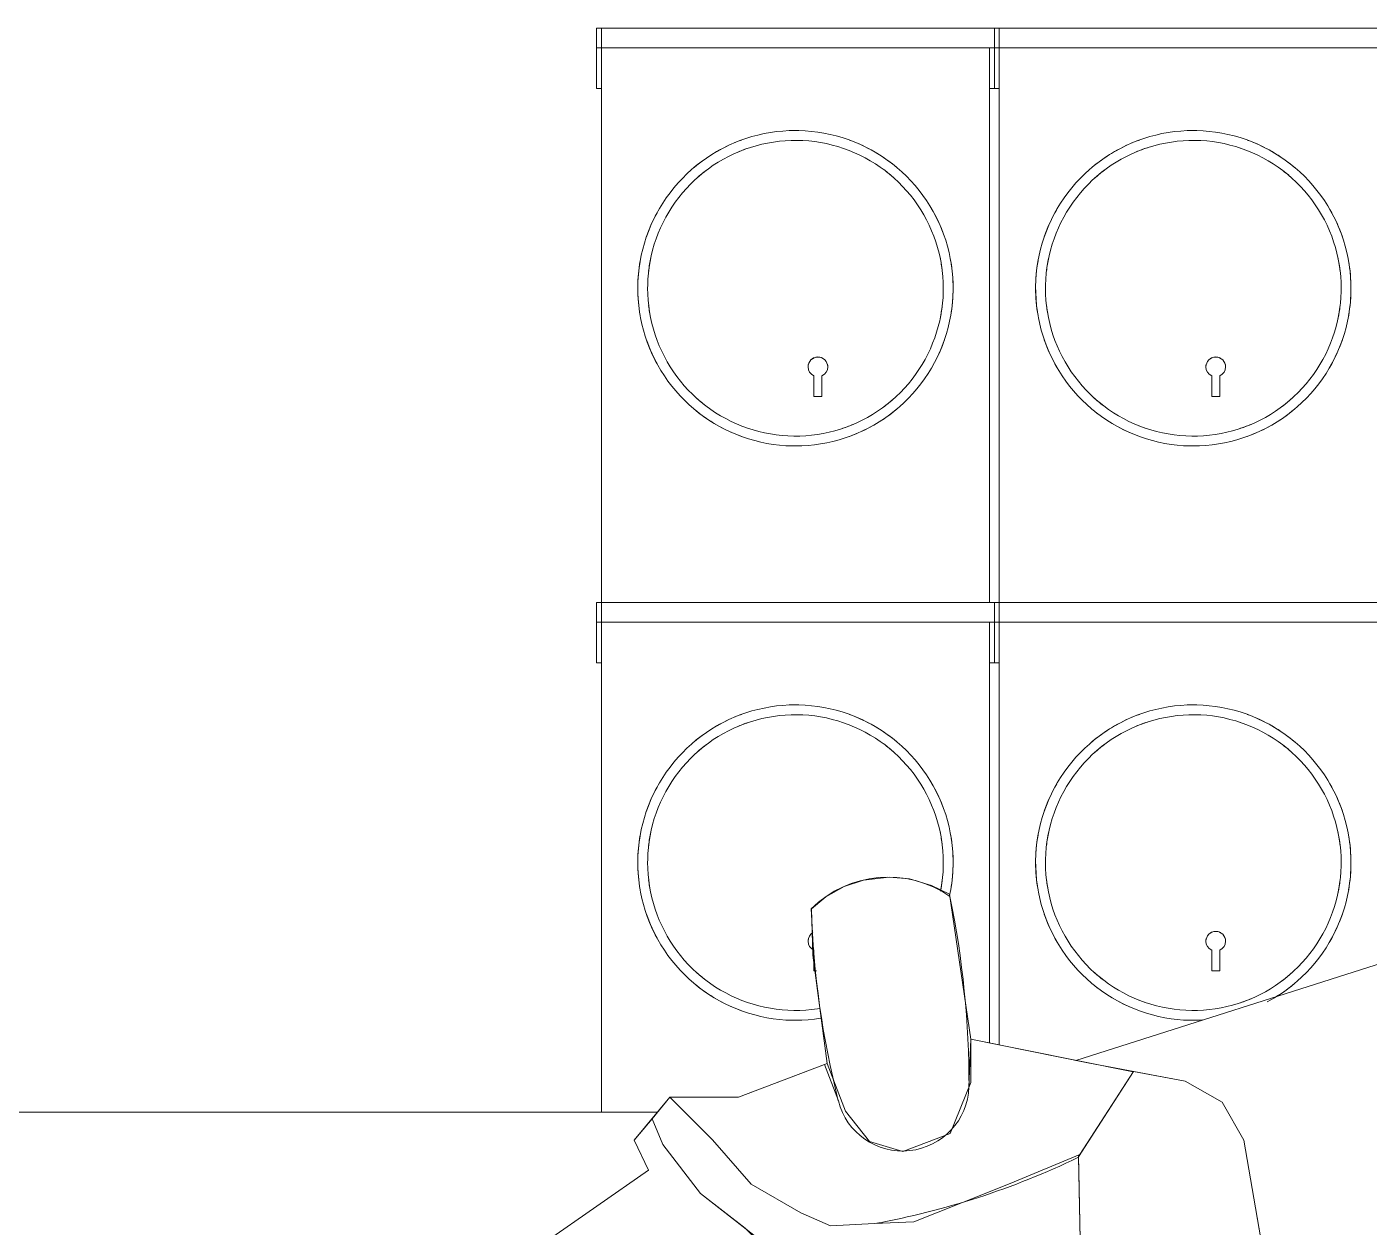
# Model space of a CAD drawing. Header units: metres. Extents: x -144 to 1000, y -717 to 29.
# Drawn here: x 34.661 to 35.525, y -658.255 to -657.482 of the extents above; entities that cross this region are included whole.
import ezdxf

# ---------------------------------------------------------------- set-up
doc = ezdxf.new("R2010")
doc.units = ezdxf.units.M
doc.layers.get('0').update_dxf_attribs({"color": 1})
for name, color, linetype, lineweight in [('A-DETL-GENF', 1, 'Continuous', 9), ('A-WALL', 4, 'Continuous', 9), ('E-ELEC-FIXT', 7, 'Continuous', 9), ('G-IMPT', 1, 'Continuous', 9)]:
    doc.layers.add(name, color=color, linetype=linetype, lineweight=lineweight)

# ---------------------------------------------------------------- blocks, each defined once
blk = doc.blocks.new('ESCALA HUMANA - A_dwg-1534791-DERECHA')
at = {"layer": 'G-IMPT'}
blk.add_line((0.7164, 1.0958), (0.70936, 1.47327), dxfattribs=at)
at = {"layer": 'G-IMPT', "flags": 128}
for points in [[(0.36571, 1.4172), (0.43229, 1.46353), (0.42312, 1.4829), (0.43459, 1.49671), (0.44607, 1.51052), (0.49035, 1.51052), (0.54753, 1.53233), (0.5383, 1.60196), (0.53724, 1.63191), (0.54661, 1.63959), (0.55845, 1.64619), (0.57083, 1.65034), (0.58748, 1.65229), (0.60049, 1.65111), (0.61456, 1.64701), (0.62636, 1.64137), (0.63994, 1.54797), (0.71545, 1.5327), (0.7449, 1.52718), (0.7782, 1.52093), (0.80192, 1.50724), (0.81602, 1.48281), (0.83106, 1.39443)], [(0.36571, 1.4172), (0.43229, 1.46353), (0.42312, 1.4829), (0.44607, 1.51052), (0.49035, 1.51052), (0.54753, 1.53233), (0.5383, 1.60196), (0.53724, 1.63191), (0.54661, 1.63959), (0.55845, 1.64619), (0.57083, 1.65034), (0.58748, 1.65229), (0.60049, 1.65111), (0.61456, 1.64701), (0.62636, 1.64137), (0.63994, 1.54797), (0.71545, 1.5327), (0.7782, 1.52093), (0.80192, 1.50724), (0.81602, 1.48281), (0.83106, 1.39443)], [(0.54753, 1.53233), (0.55925, 1.50163), (0.57472, 1.48207), (0.59613, 1.47565), (0.6267, 1.48719), (0.63991, 1.52003), (0.63991, 1.54797)], [(0.44607, 1.51052), (0.47345, 1.48313), (0.4984, 1.4546), (0.53039, 1.43612), (0.54958, 1.42758), (0.57788, 1.42911), (0.60322, 1.43018), (0.6347, 1.44277), (0.66538, 1.45503), (0.71034, 1.47368), (0.7449, 1.52718)], [(0.53984, 1.05563), (0.51686, 1.38854), (0.50881, 1.41189), (0.49461, 1.42609), (0.46581, 1.44844), (0.44161, 1.48005), (0.43459, 1.49671)]]:
    blk.add_lwpolyline(points, dxfattribs=at)
blk = doc.blocks.new('WEWE')
at = {"layer": 'A-DETL-GENF'}
for p, q in [((35.26874, -658.13398), (35.26763, -658.16486)), ((35.37346, -658.15516), (35.26874, -658.13398)), ((35.17449, -658.15034), (35.11916, -658.17144)), ((35.18345, -658.17383), (35.17449, -658.15034)), ((35.37371, -658.15478), (35.33819, -658.20976)), ((35.407, -658.16103), (35.37371, -658.15478)), ((35.43072, -658.17472), (35.407, -658.16103)), ((35.07488, -658.17144), (35.0634, -658.18525)), ((35.11916, -658.17144), (35.07488, -658.17144)), ((35.07488, -658.17144), (35.10226, -658.19882)), ((35.44483, -658.19915), (35.43072, -658.17472)), ((35.0634, -658.18525), (35.05193, -658.19906)), ((35.0634, -658.18525), (35.07042, -658.20191)), ((35.05193, -658.19906), (35.0611, -658.21843)), ((35.10226, -658.19882), (35.1272, -658.22736)), ((35.45987, -658.28753), (35.44483, -658.19915)), ((35.07042, -658.20191), (35.09462, -658.23352)), ((35.33819, -658.20976), (35.34289, -658.4621)), ((35.0611, -658.21843), (34.99451, -658.26476)), ((35.09462, -658.23352), (35.1291, -658.26028)), ((35.1272, -658.22736), (35.1592, -658.24583)), ((35.1592, -658.24583), (35.17839, -658.25438)), ((35.17839, -658.25438), (35.20669, -658.25285))]:
    blk.add_line(p, q, dxfattribs=at)
for centre, radius, start, end in [((35.21545, -658.09973), 0.07007, 55.24748, 134.83775), ((34.66121, -658.16343), 0.60643, 359.88748, 11.53497), ((35.74241, -658.03216), 0.57664, 181.7777, 194.2223), ((35.2249, -658.16332), 0.04276, 194.2223, 357.93724), ((35.11545, -657.74833), 0.5127, 280.2499, 295.70776)]:
    blk.add_arc(centre, radius, start, end, dxfattribs=at)
at = {"layer": 'A-WALL', "color": 251, "true_color": 0x666666}
for p, q in [((37.4304, -657.48196), (35.33657, -658.1477)), ((35.06681, -658.18115), (34.21289, -658.18115))]:
    blk.add_line(p, q, dxfattribs=at)
at = {"layer": 'E-ELEC-FIXT', "color": 251, "true_color": 0x666666}
for p, q in [((35.02765, -657.49546), (35.02765, -657.48276)), ((35.02765, -657.48276), (35.03082, -657.48276)), ((35.03082, -657.49546), (35.03082, -657.48276)), ((35.284, -657.48276), (35.03082, -657.48276)), ((35.284, -657.48276), (35.28717, -657.48276)), ((35.284, -657.49546), (35.284, -657.48276)), ((35.28717, -657.49546), (35.28717, -657.48276)), ((35.54035, -657.48276), (35.28717, -657.48276)), ((35.02765, -657.52161), (35.02765, -657.49546)), ((35.03082, -657.49546), (35.02765, -657.49546)), ((35.03082, -657.49546), (35.03082, -657.52161)), ((35.03082, -657.49546), (35.284, -657.49546)), ((35.28082, -657.52161), (35.28082, -657.49546)), ((35.28717, -657.49546), (35.284, -657.49546)), ((35.284, -657.49546), (35.284, -657.52161)), ((35.28717, -657.49546), (35.28717, -657.52161)), ((35.28717, -657.49546), (35.54035, -657.49546)), ((35.03082, -657.52161), (35.02765, -657.52161)), ((35.03082, -657.52161), (35.03082, -657.85272)), ((35.284, -657.52161), (35.28082, -657.52161)), ((35.28082, -657.85272), (35.28082, -657.52161)), ((35.28717, -657.52161), (35.284, -657.52161)), ((35.28717, -657.52161), (35.28717, -657.85272)), ((35.16766, -657.70676), (35.16766, -657.71794)), ((35.17289, -657.71794), (35.17289, -657.70676)), ((35.42401, -657.70676), (35.42401, -657.71794)), ((35.42924, -657.71794), (35.42924, -657.70676)), ((35.16766, -657.72002), (35.16766, -657.71794)), ((35.16766, -657.71794), (35.16766, -657.72002)), ((35.16766, -657.72002), (35.17289, -657.72002)), ((35.17289, -657.72002), (35.16766, -657.72002)), ((35.17289, -657.71794), (35.17289, -657.72002)), ((35.17289, -657.72002), (35.17289, -657.71794)), ((35.42401, -657.72002), (35.42401, -657.71794)), ((35.42401, -657.71794), (35.42401, -657.72002)), ((35.42401, -657.72002), (35.42924, -657.72002)), ((35.42924, -657.72002), (35.42401, -657.72002)), ((35.42924, -657.71794), (35.42924, -657.72002)), ((35.42924, -657.72002), (35.42924, -657.71794)), ((35.02765, -657.86542), (35.02765, -657.85272)), ((35.02765, -657.85272), (35.03082, -657.85272)), ((35.03082, -657.86542), (35.03082, -657.85272)), ((35.284, -657.85272), (35.03082, -657.85272)), ((35.284, -657.85272), (35.28717, -657.85272)), ((35.284, -657.86542), (35.284, -657.85272)), ((35.28717, -657.86542), (35.28717, -657.85272)), ((35.54035, -657.85272), (35.28717, -657.85272)), ((35.02765, -657.89157), (35.02765, -657.86542)), ((35.03082, -657.86542), (35.02765, -657.86542)), ((35.03082, -657.86542), (35.03082, -657.89157)), ((35.03082, -657.86542), (35.284, -657.86542)), ((35.28082, -657.89157), (35.28082, -657.86542)), ((35.28717, -657.86542), (35.284, -657.86542)), ((35.284, -657.86542), (35.284, -657.89157)), ((35.28717, -657.86542), (35.28717, -657.89157)), ((35.28717, -657.86542), (35.54035, -657.86542)), ((35.03082, -657.89157), (35.02765, -657.89157)), ((35.03082, -657.89157), (35.03082, -658.18115)), ((35.284, -657.89157), (35.28082, -657.89157)), ((35.28082, -658.13643), (35.28082, -657.89157)), ((35.28717, -657.89157), (35.284, -657.89157)), ((35.28717, -657.89157), (35.28717, -658.13771)), ((35.16766, -658.07672), (35.16766, -658.0879)), ((35.42401, -658.07672), (35.42401, -658.0879)), ((35.42924, -658.0879), (35.42924, -658.07672)), ((35.16766, -658.08998), (35.16766, -658.0879)), ((35.16766, -658.0879), (35.16766, -658.08998)), ((35.42401, -658.08998), (35.42401, -658.0879)), ((35.42401, -658.0879), (35.42401, -658.08998)), ((35.42924, -658.0879), (35.42924, -658.08998)), ((35.42924, -658.08998), (35.42924, -658.0879)), ((35.16766, -658.08998), (35.16947, -658.08998)), ((35.16947, -658.08998), (35.16766, -658.08998)), ((35.42401, -658.08998), (35.42924, -658.08998)), ((35.42924, -658.08998), (35.42401, -658.08998))]:
    blk.add_line(p, q, dxfattribs=at)
at = {"layer": 'E-ELEC-FIXT', "color": 251, "true_color": 0x666666, "flags": 128}
for points in [[(35.15582, -657.54874), (35.15176, -657.54882), (35.1477, -657.54906), (35.14366, -657.54947), (35.13964, -657.55004), (35.13564, -657.55076), (35.13167, -657.55165), (35.12775, -657.55269), (35.12386, -657.5539), (35.12003, -657.55525), (35.11626, -657.55676), (35.11255, -657.55841), (35.10891, -657.56022), (35.10534, -657.56217), (35.10186, -657.56426), (35.09846, -657.56648), (35.09515, -657.56884), (35.09194, -657.57134), (35.08883, -657.57395), (35.08583, -657.57669), (35.08294, -657.57955), (35.08017, -657.58252), (35.07752, -657.5856), (35.07499, -657.58879), (35.07259, -657.59207), (35.07033, -657.59544), (35.0682, -657.59891), (35.06622, -657.60245), (35.06437, -657.60607), (35.06268, -657.60976), (35.06113, -657.61352), (35.05973, -657.61734), (35.05849, -657.62121), (35.0574, -657.62512), (35.05647, -657.62908), (35.0557, -657.63307), (35.05509, -657.63709), (35.05464, -657.64113), (35.05436, -657.64518), (35.05423, -657.64924), (35.05427, -657.6533), (35.05447, -657.65736), (35.05483, -657.66141), (35.05535, -657.66544), (35.05604, -657.66945), (35.05688, -657.67342), (35.05788, -657.67736), (35.05904, -657.68125), (35.06036, -657.6851), (35.06182, -657.68889), (35.06344, -657.69262), (35.0652, -657.69628), (35.06711, -657.69987), (35.06917, -657.70337), (35.07136, -657.7068), (35.07368, -657.71013), (35.07614, -657.71337), (35.07872, -657.7165), (35.08143, -657.71953), (35.08426, -657.72245), (35.0872, -657.72526), (35.09025, -657.72794), (35.0934, -657.7305), (35.09666, -657.73293), (35.10001, -657.73523), (35.10345, -657.7374), (35.10697, -657.73942), (35.11057, -657.7413), (35.11425, -657.74304), (35.11799, -657.74463), (35.12179, -657.74607), (35.12564, -657.74735), (35.12955, -657.74848), (35.13349, -657.74945), (35.13748, -657.75027), (35.14149, -657.75092), (35.14552, -657.75141), (35.14957, -657.75175), (35.15363, -657.75191), (35.15582, -657.75194)], [(35.15582, -657.75194), (35.15989, -657.75186), (35.16394, -657.75161), (35.16799, -657.75121), (35.17201, -657.75064), (35.17601, -657.74991), (35.17997, -657.74903), (35.1839, -657.74798), (35.18778, -657.74678), (35.19162, -657.74542), (35.19539, -657.74392), (35.1991, -657.74226), (35.20274, -657.74046), (35.20631, -657.73851), (35.20979, -657.73642), (35.21319, -657.73419), (35.2165, -657.73183), (35.21971, -657.72934), (35.22282, -657.72672), (35.22582, -657.72398), (35.22871, -657.72112), (35.23148, -657.71815), (35.23413, -657.71507), (35.23666, -657.71189), (35.23905, -657.70861), (35.24132, -657.70523), (35.24344, -657.70177), (35.24543, -657.69822), (35.24727, -657.6946), (35.24897, -657.69091), (35.25052, -657.68715), (35.25192, -657.68334), (35.25316, -657.67947), (35.25425, -657.67555), (35.25518, -657.6716), (35.25595, -657.66761), (35.25656, -657.66359), (35.25701, -657.65955), (35.25729, -657.6555), (35.25742, -657.65143), (35.25738, -657.64737), (35.25718, -657.64331), (35.25682, -657.63926), (35.2563, -657.63523), (35.25561, -657.63123), (35.25477, -657.62725), (35.25376, -657.62332), (35.25261, -657.61942), (35.25129, -657.61558), (35.24983, -657.61179), (35.24821, -657.60806), (35.24644, -657.6044), (35.24453, -657.60081), (35.24248, -657.5973), (35.24029, -657.59388), (35.23797, -657.59055), (35.23551, -657.58731), (35.23293, -657.58417), (35.23022, -657.58114), (35.22739, -657.57822), (35.22445, -657.57542), (35.2214, -657.57273), (35.21824, -657.57017), (35.21499, -657.56774), (35.21164, -657.56544), (35.2082, -657.56328), (35.20468, -657.56125), (35.20107, -657.55937), (35.1974, -657.55763), (35.19366, -657.55605), (35.18986, -657.55461), (35.186, -657.55332), (35.1821, -657.55219), (35.17815, -657.55122), (35.17417, -657.55041), (35.17016, -657.54975), (35.16613, -657.54926), (35.16208, -657.54893), (35.15802, -657.54876), (35.15582, -657.54874)], [(35.41217, -657.54874), (35.40811, -657.54882), (35.40405, -657.54906), (35.40001, -657.54947), (35.39599, -657.55004), (35.39199, -657.55076), (35.38802, -657.55165), (35.3841, -657.55269), (35.38021, -657.5539), (35.37638, -657.55525), (35.37261, -657.55676), (35.3689, -657.55841), (35.36526, -657.56022), (35.36169, -657.56217), (35.35821, -657.56426), (35.35481, -657.56648), (35.3515, -657.56884), (35.34829, -657.57134), (35.34518, -657.57395), (35.34218, -657.57669), (35.33929, -657.57955), (35.33652, -657.58252), (35.33387, -657.5856), (35.33134, -657.58879), (35.32894, -657.59207), (35.32668, -657.59544), (35.32455, -657.59891), (35.32257, -657.60245), (35.32072, -657.60607), (35.31903, -657.60976), (35.31748, -657.61352), (35.31608, -657.61734), (35.31484, -657.62121), (35.31375, -657.62512), (35.31282, -657.62908), (35.31205, -657.63307), (35.31144, -657.63709), (35.31099, -657.64113), (35.31071, -657.64518), (35.31058, -657.64924), (35.31062, -657.6533), (35.31082, -657.65736), (35.31118, -657.66141), (35.3117, -657.66544), (35.31239, -657.66945), (35.31323, -657.67342), (35.31423, -657.67736), (35.31539, -657.68125), (35.31671, -657.6851), (35.31817, -657.68889), (35.31979, -657.69262), (35.32155, -657.69628), (35.32346, -657.69987), (35.32552, -657.70337), (35.32771, -657.7068), (35.33003, -657.71013), (35.33249, -657.71337), (35.33507, -657.7165), (35.33778, -657.71953), (35.34061, -657.72245), (35.34355, -657.72526), (35.3466, -657.72794), (35.34975, -657.7305), (35.35301, -657.73293), (35.35636, -657.73523), (35.3598, -657.7374), (35.36332, -657.73942), (35.36692, -657.7413), (35.3706, -657.74304), (35.37434, -657.74463), (35.37814, -657.74607), (35.38199, -657.74735), (35.3859, -657.74848), (35.38984, -657.74945), (35.39383, -657.75027), (35.39784, -657.75092), (35.40187, -657.75141), (35.40592, -657.75175), (35.40998, -657.75191), (35.41217, -657.75194)], [(35.41217, -657.75194), (35.41624, -657.75186), (35.42029, -657.75161), (35.42434, -657.75121), (35.42836, -657.75064), (35.43236, -657.74991), (35.43632, -657.74903), (35.44025, -657.74798), (35.44413, -657.74678), (35.44797, -657.74542), (35.45174, -657.74392), (35.45545, -657.74226), (35.45909, -657.74046), (35.46266, -657.73851), (35.46614, -657.73642), (35.46954, -657.73419), (35.47285, -657.73183), (35.47606, -657.72934), (35.47917, -657.72672), (35.48217, -657.72398), (35.48506, -657.72112), (35.48783, -657.71815), (35.49048, -657.71507), (35.49301, -657.71189), (35.4954, -657.70861), (35.49767, -657.70523), (35.49979, -657.70177), (35.50178, -657.69822), (35.50362, -657.6946), (35.50532, -657.69091), (35.50687, -657.68715), (35.50827, -657.68334), (35.50951, -657.67947), (35.5106, -657.67555), (35.51153, -657.6716), (35.5123, -657.66761), (35.51291, -657.66359), (35.51336, -657.65955), (35.51364, -657.6555), (35.51377, -657.65143), (35.51373, -657.64737), (35.51353, -657.64331), (35.51317, -657.63926), (35.51265, -657.63523), (35.51196, -657.63123), (35.51112, -657.62725), (35.51011, -657.62332), (35.50896, -657.61942), (35.50764, -657.61558), (35.50618, -657.61179), (35.50456, -657.60806), (35.50279, -657.6044), (35.50088, -657.60081), (35.49883, -657.5973), (35.49664, -657.59388), (35.49432, -657.59055), (35.49186, -657.58731), (35.48928, -657.58417), (35.48657, -657.58114), (35.48374, -657.57822), (35.4808, -657.57542), (35.47775, -657.57273), (35.47459, -657.57017), (35.47134, -657.56774), (35.46799, -657.56544), (35.46455, -657.56328), (35.46103, -657.56125), (35.45742, -657.55937), (35.45375, -657.55763), (35.45001, -657.55605), (35.44621, -657.55461), (35.44235, -657.55332), (35.43845, -657.55219), (35.4345, -657.55122), (35.43052, -657.55041), (35.42651, -657.54975), (35.42248, -657.54926), (35.41843, -657.54893), (35.41437, -657.54876), (35.41217, -657.54874)], [(35.25107, -657.65034), (35.251, -657.64653), (35.25077, -657.64273), (35.25039, -657.63894), (35.24986, -657.63516), (35.24918, -657.63141), (35.24834, -657.6277), (35.24736, -657.62401), (35.24624, -657.62038), (35.24497, -657.61678), (35.24356, -657.61325), (35.242, -657.60977), (35.24031, -657.60635), (35.23848, -657.60301), (35.23653, -657.59974), (35.23444, -657.59656), (35.23222, -657.59345), (35.22989, -657.59045), (35.22743, -657.58753), (35.22486, -657.58472), (35.22219, -657.58201), (35.2194, -657.57941), (35.21651, -657.57692), (35.21353, -657.57456), (35.21045, -657.57231), (35.20729, -657.57019), (35.20404, -657.56819), (35.20072, -657.56633), (35.19732, -657.5646), (35.19386, -657.56301), (35.19034, -657.56156), (35.18676, -657.56025), (35.18313, -657.55909), (35.17946, -657.55807), (35.17575, -657.5572), (35.17201, -657.55647), (35.16825, -657.5559), (35.16446, -657.55548), (35.16066, -657.55521), (35.15685, -657.55509), (35.15304, -657.55513), (35.14924, -657.55532), (35.14544, -657.55566), (35.14167, -657.55615), (35.13791, -657.55679), (35.13418, -657.55758), (35.13049, -657.55852), (35.12684, -657.5596), (35.12323, -657.56084), (35.11968, -657.56221), (35.11619, -657.56373), (35.11275, -657.56538), (35.10939, -657.56717), (35.1061, -657.5691), (35.10289, -657.57115), (35.09977, -657.57333), (35.09673, -657.57563), (35.09379, -657.57805), (35.09095, -657.58059), (35.08822, -657.58324), (35.08559, -657.586), (35.08307, -657.58886), (35.08067, -657.59182), (35.07839, -657.59487), (35.07623, -657.59801), (35.07421, -657.60124), (35.07231, -657.60454), (35.07054, -657.60792), (35.06891, -657.61136), (35.06743, -657.61487), (35.06608, -657.61843), (35.06487, -657.62204), (35.06381, -657.6257), (35.0629, -657.6294), (35.06214, -657.63314), (35.06153, -657.6369), (35.06107, -657.64068), (35.06075, -657.64447), (35.0606, -657.64828), (35.06057, -657.65034)], [(35.50742, -657.65034), (35.50735, -657.64653), (35.50712, -657.64273), (35.50674, -657.63894), (35.50621, -657.63516), (35.50553, -657.63141), (35.50469, -657.6277), (35.50371, -657.62401), (35.50259, -657.62038), (35.50132, -657.61678), (35.49991, -657.61325), (35.49835, -657.60977), (35.49666, -657.60635), (35.49483, -657.60301), (35.49288, -657.59974), (35.49079, -657.59656), (35.48857, -657.59345), (35.48624, -657.59045), (35.48378, -657.58753), (35.48121, -657.58472), (35.47854, -657.58201), (35.47575, -657.57941), (35.47286, -657.57692), (35.46988, -657.57456), (35.4668, -657.57231), (35.46364, -657.57019), (35.46039, -657.56819), (35.45707, -657.56633), (35.45367, -657.5646), (35.45021, -657.56301), (35.44669, -657.56156), (35.44311, -657.56025), (35.43948, -657.55909), (35.43581, -657.55807), (35.4321, -657.5572), (35.42836, -657.55647), (35.4246, -657.5559), (35.42081, -657.55548), (35.41701, -657.55521), (35.4132, -657.55509), (35.40939, -657.55513), (35.40559, -657.55532), (35.40179, -657.55566), (35.39802, -657.55615), (35.39426, -657.55679), (35.39053, -657.55758), (35.38684, -657.55852), (35.38319, -657.5596), (35.37958, -657.56084), (35.37603, -657.56221), (35.37254, -657.56373), (35.3691, -657.56538), (35.36574, -657.56717), (35.36245, -657.5691), (35.35924, -657.57115), (35.35612, -657.57333), (35.35308, -657.57563), (35.35014, -657.57805), (35.3473, -657.58059), (35.34457, -657.58324), (35.34194, -657.586), (35.33942, -657.58886), (35.33702, -657.59182), (35.33474, -657.59487), (35.33258, -657.59801), (35.33056, -657.60124), (35.32866, -657.60454), (35.32689, -657.60792), (35.32526, -657.61136), (35.32378, -657.61487), (35.32243, -657.61843), (35.32122, -657.62204), (35.32016, -657.6257), (35.31925, -657.6294), (35.31849, -657.63314), (35.31788, -657.6369), (35.31742, -657.64068), (35.3171, -657.64447), (35.31695, -657.64828), (35.31692, -657.65034)], [(35.06057, -657.65034), (35.06065, -657.65415), (35.06088, -657.65795), (35.06126, -657.66174), (35.06179, -657.66551), (35.06247, -657.66926), (35.0633, -657.67298), (35.06428, -657.67666), (35.06541, -657.6803), (35.06668, -657.68389), (35.06809, -657.68743), (35.06965, -657.69091), (35.07134, -657.69432), (35.07316, -657.69767), (35.07512, -657.70093), (35.07721, -657.70412), (35.07942, -657.70722), (35.08176, -657.71023), (35.08421, -657.71314), (35.08678, -657.71596), (35.08946, -657.71867), (35.09225, -657.72126), (35.09514, -657.72375), (35.09812, -657.72612), (35.1012, -657.72837), (35.10436, -657.73049), (35.10761, -657.73248), (35.11093, -657.73434), (35.11433, -657.73607), (35.11779, -657.73766), (35.12131, -657.73911), (35.12489, -657.74042), (35.12851, -657.74159), (35.13219, -657.74261), (35.13589, -657.74348), (35.13963, -657.7442), (35.1434, -657.74477), (35.14719, -657.7452), (35.15099, -657.74546), (35.1548, -657.74558), (35.15861, -657.74555), (35.16241, -657.74536), (35.16621, -657.74502), (35.16998, -657.74453), (35.17374, -657.74389), (35.17747, -657.7431), (35.18116, -657.74216), (35.18481, -657.74107), (35.18841, -657.73984), (35.19197, -657.73846), (35.19546, -657.73695), (35.19889, -657.73529), (35.20226, -657.7335), (35.20555, -657.73158), (35.20875, -657.72953), (35.21188, -657.72735), (35.21491, -657.72504), (35.21785, -657.72262), (35.22069, -657.72008), (35.22343, -657.71743), (35.22606, -657.71468), (35.22858, -657.71182), (35.23098, -657.70886), (35.23326, -657.7058), (35.23541, -657.70266), (35.23744, -657.69944), (35.23934, -657.69614), (35.24111, -657.69276), (35.24273, -657.68932), (35.24422, -657.68581), (35.24557, -657.68225), (35.24678, -657.67863), (35.24783, -657.67497), (35.24875, -657.67127), (35.24951, -657.66754), (35.25012, -657.66378), (35.25058, -657.66), (35.25089, -657.6562), (35.25105, -657.65239), (35.25107, -657.65034)], [(35.31692, -657.65034), (35.317, -657.65415), (35.31723, -657.65795), (35.31761, -657.66174), (35.31814, -657.66551), (35.31882, -657.66926), (35.31965, -657.67298), (35.32063, -657.67666), (35.32176, -657.6803), (35.32303, -657.68389), (35.32444, -657.68743), (35.326, -657.69091), (35.32769, -657.69432), (35.32951, -657.69767), (35.33147, -657.70093), (35.33356, -657.70412), (35.33577, -657.70722), (35.33811, -657.71023), (35.34056, -657.71314), (35.34313, -657.71596), (35.34581, -657.71867), (35.3486, -657.72126), (35.35149, -657.72375), (35.35447, -657.72612), (35.35755, -657.72837), (35.36071, -657.73049), (35.36396, -657.73248), (35.36728, -657.73434), (35.37068, -657.73607), (35.37414, -657.73766), (35.37766, -657.73911), (35.38124, -657.74042), (35.38486, -657.74159), (35.38854, -657.74261), (35.39224, -657.74348), (35.39598, -657.7442), (35.39975, -657.74477), (35.40354, -657.7452), (35.40734, -657.74546), (35.41115, -657.74558), (35.41496, -657.74555), (35.41876, -657.74536), (35.42256, -657.74502), (35.42633, -657.74453), (35.43009, -657.74389), (35.43382, -657.7431), (35.43751, -657.74216), (35.44116, -657.74107), (35.44476, -657.73984), (35.44832, -657.73846), (35.45181, -657.73695), (35.45524, -657.73529), (35.45861, -657.7335), (35.4619, -657.73158), (35.4651, -657.72953), (35.46823, -657.72735), (35.47126, -657.72504), (35.4742, -657.72262), (35.47704, -657.72008), (35.47978, -657.71743), (35.48241, -657.71468), (35.48493, -657.71182), (35.48733, -657.70886), (35.48961, -657.7058), (35.49176, -657.70266), (35.49379, -657.69944), (35.49569, -657.69614), (35.49746, -657.69276), (35.49908, -657.68932), (35.50057, -657.68581), (35.50192, -657.68225), (35.50313, -657.67863), (35.50418, -657.67497), (35.5051, -657.67127), (35.50586, -657.66754), (35.50647, -657.66378), (35.50693, -657.66), (35.50724, -657.6562), (35.5074, -657.65239), (35.50742, -657.65034)], [(35.15582, -657.9187), (35.15176, -657.91878), (35.1477, -657.91902), (35.14366, -657.91943), (35.13964, -657.92), (35.13564, -657.92072), (35.13167, -657.92161), (35.12775, -657.92265), (35.12386, -657.92386), (35.12003, -657.92521), (35.11626, -657.92672), (35.11255, -657.92837), (35.10891, -657.93018), (35.10534, -657.93213), (35.10186, -657.93422), (35.09846, -657.93644), (35.09515, -657.9388), (35.09194, -657.9413), (35.08883, -657.94391), (35.08583, -657.94665), (35.08294, -657.94951), (35.08017, -657.95248), (35.07752, -657.95556), (35.07499, -657.95875), (35.07259, -657.96203), (35.07033, -657.9654), (35.0682, -657.96887), (35.06622, -657.97241), (35.06437, -657.97603), (35.06268, -657.97972), (35.06113, -657.98348), (35.05973, -657.9873), (35.05849, -657.99117), (35.0574, -657.99508), (35.05647, -657.99904), (35.0557, -658.00303), (35.05509, -658.00705), (35.05464, -658.01109), (35.05436, -658.01514), (35.05423, -658.0192), (35.05427, -658.02326), (35.05447, -658.02732), (35.05483, -658.03137), (35.05535, -658.0354), (35.05604, -658.03941), (35.05688, -658.04338), (35.05788, -658.04732), (35.05904, -658.05121), (35.06036, -658.05506), (35.06182, -658.05885), (35.06344, -658.06258), (35.0652, -658.06624), (35.06711, -658.06983), (35.06917, -658.07333), (35.07136, -658.07676), (35.07368, -658.08009), (35.07614, -658.08333), (35.07872, -658.08646), (35.08143, -658.08949), (35.08426, -658.09241), (35.0872, -658.09522), (35.09025, -658.0979), (35.0934, -658.10046), (35.09666, -658.10289), (35.10001, -658.10519), (35.10345, -658.10736), (35.10697, -658.10938), (35.11057, -658.11126), (35.11425, -658.113), (35.11799, -658.11459), (35.12179, -658.11603), (35.12564, -658.11731), (35.12955, -658.11844), (35.13349, -658.11941), (35.13748, -658.12023), (35.14149, -658.12088), (35.14552, -658.12137), (35.14957, -658.12171), (35.15363, -658.12187), (35.15582, -658.1219)], [(35.25518, -658.04156), (35.25595, -658.03757), (35.25656, -658.03355), (35.25701, -658.02951), (35.25729, -658.02546), (35.25742, -658.02139), (35.25738, -658.01733), (35.25718, -658.01327), (35.25682, -658.00922), (35.2563, -658.00519), (35.25561, -658.00119), (35.25477, -657.99721), (35.25376, -657.99328), (35.25261, -657.98938), (35.25129, -657.98554), (35.24983, -657.98175), (35.24821, -657.97802), (35.24644, -657.97436), (35.24453, -657.97077), (35.24248, -657.96726), (35.24029, -657.96384), (35.23797, -657.96051), (35.23551, -657.95727), (35.23293, -657.95413), (35.23022, -657.9511), (35.22739, -657.94818), (35.22445, -657.94538), (35.2214, -657.94269), (35.21824, -657.94013), (35.21499, -657.9377), (35.21164, -657.9354), (35.2082, -657.93324), (35.20468, -657.93121), (35.20107, -657.92933), (35.1974, -657.92759), (35.19366, -657.92601), (35.18986, -657.92457), (35.186, -657.92328), (35.1821, -657.92215), (35.17815, -657.92118), (35.17417, -657.92037), (35.17016, -657.91971), (35.16613, -657.91922), (35.16208, -657.91889), (35.15802, -657.91872), (35.15582, -657.9187)], [(35.41217, -657.9187), (35.40811, -657.91878), (35.40405, -657.91902), (35.40001, -657.91943), (35.39599, -657.92), (35.39199, -657.92072), (35.38802, -657.92161), (35.3841, -657.92265), (35.38021, -657.92386), (35.37638, -657.92521), (35.37261, -657.92672), (35.3689, -657.92837), (35.36526, -657.93018), (35.36169, -657.93213), (35.35821, -657.93422), (35.35481, -657.93644), (35.3515, -657.9388), (35.34829, -657.9413), (35.34518, -657.94391), (35.34218, -657.94665), (35.33929, -657.94951), (35.33652, -657.95248), (35.33387, -657.95556), (35.33134, -657.95875), (35.32894, -657.96203), (35.32668, -657.9654), (35.32455, -657.96887), (35.32257, -657.97241), (35.32072, -657.97603), (35.31903, -657.97972), (35.31748, -657.98348), (35.31608, -657.9873), (35.31484, -657.99117), (35.31375, -657.99508), (35.31282, -657.99904), (35.31205, -658.00303), (35.31144, -658.00705), (35.31099, -658.01109), (35.31071, -658.01514), (35.31058, -658.0192), (35.31062, -658.02326), (35.31082, -658.02732), (35.31118, -658.03137), (35.3117, -658.0354), (35.31239, -658.03941), (35.31323, -658.04338), (35.31423, -658.04732), (35.31539, -658.05121), (35.31671, -658.05506), (35.31817, -658.05885), (35.31979, -658.06258), (35.32155, -658.06624), (35.32346, -658.06983), (35.32552, -658.07333), (35.32771, -658.07676), (35.33003, -658.08009), (35.33249, -658.08333), (35.33507, -658.08646), (35.33778, -658.08949), (35.34061, -658.09241), (35.34355, -658.09522), (35.3466, -658.0979), (35.34975, -658.10046), (35.35301, -658.10289), (35.35636, -658.10519), (35.3598, -658.10736), (35.36332, -658.10938), (35.36692, -658.11126), (35.3706, -658.113), (35.37434, -658.11459), (35.37814, -658.11603), (35.38199, -658.11731), (35.3859, -658.11844), (35.38984, -658.11941), (35.39383, -658.12023), (35.39784, -658.12088), (35.40187, -658.12137), (35.40592, -658.12171), (35.40998, -658.12187), (35.41217, -658.1219)], [(35.46614, -658.10638), (35.46954, -658.10415), (35.47285, -658.10179), (35.47606, -658.0993), (35.47917, -658.09668), (35.48217, -658.09394), (35.48506, -658.09108), (35.48783, -658.08811), (35.49048, -658.08503), (35.49301, -658.08185), (35.4954, -658.07857), (35.49767, -658.07519), (35.49979, -658.07173), (35.50178, -658.06818), (35.50362, -658.06456), (35.50532, -658.06087), (35.50687, -658.05711), (35.50827, -658.0533), (35.50951, -658.04943), (35.5106, -658.04551), (35.51153, -658.04156), (35.5123, -658.03757), (35.51291, -658.03355), (35.51336, -658.02951), (35.51364, -658.02546), (35.51377, -658.02139), (35.51373, -658.01733), (35.51353, -658.01327), (35.51317, -658.00922), (35.51265, -658.00519), (35.51196, -658.00119), (35.51112, -657.99721), (35.51011, -657.99328), (35.50896, -657.98938), (35.50764, -657.98554), (35.50618, -657.98175), (35.50456, -657.97802), (35.50279, -657.97436), (35.50088, -657.97077), (35.49883, -657.96726), (35.49664, -657.96384), (35.49432, -657.96051), (35.49186, -657.95727), (35.48928, -657.95413), (35.48657, -657.9511), (35.48374, -657.94818), (35.4808, -657.94538), (35.47775, -657.94269), (35.47459, -657.94013), (35.47134, -657.9377), (35.46799, -657.9354), (35.46455, -657.93324), (35.46103, -657.93121), (35.45742, -657.92933), (35.45375, -657.92759), (35.45001, -657.92601), (35.44621, -657.92457), (35.44235, -657.92328), (35.43845, -657.92215), (35.4345, -657.92118), (35.43052, -657.92037), (35.42651, -657.91971), (35.42248, -657.91922), (35.41843, -657.91889), (35.41437, -657.91872), (35.41217, -657.9187)], [(35.25107, -658.0203), (35.251, -658.01649), (35.25077, -658.01269), (35.25039, -658.0089), (35.24986, -658.00512), (35.24918, -658.00137), (35.24834, -657.99766), (35.24736, -657.99397), (35.24624, -657.99034), (35.24497, -657.98674), (35.24356, -657.98321), (35.242, -657.97973), (35.24031, -657.97631), (35.23848, -657.97297), (35.23653, -657.9697), (35.23444, -657.96652), (35.23222, -657.96341), (35.22989, -657.96041), (35.22743, -657.95749), (35.22486, -657.95468), (35.22219, -657.95197), (35.2194, -657.94937), (35.21651, -657.94688), (35.21353, -657.94452), (35.21045, -657.94227), (35.20729, -657.94015), (35.20404, -657.93815), (35.20072, -657.93629), (35.19732, -657.93456), (35.19386, -657.93297), (35.19034, -657.93152), (35.18676, -657.93021), (35.18313, -657.92905), (35.17946, -657.92803), (35.17575, -657.92716), (35.17201, -657.92643), (35.16825, -657.92586), (35.16446, -657.92544), (35.16066, -657.92517), (35.15685, -657.92505), (35.15304, -657.92509), (35.14924, -657.92528), (35.14544, -657.92562), (35.14167, -657.92611), (35.13791, -657.92675), (35.13418, -657.92754), (35.13049, -657.92848), (35.12684, -657.92956), (35.12323, -657.9308), (35.11968, -657.93217), (35.11619, -657.93369), (35.11275, -657.93534), (35.10939, -657.93713), (35.1061, -657.93906), (35.10289, -657.94111), (35.09977, -657.94329), (35.09673, -657.94559), (35.09379, -657.94801), (35.09095, -657.95055), (35.08822, -657.9532), (35.08559, -657.95596), (35.08307, -657.95882), (35.08067, -657.96178), (35.07839, -657.96483), (35.07623, -657.96797), (35.07421, -657.9712), (35.07231, -657.9745), (35.07054, -657.97788), (35.06891, -657.98132), (35.06743, -657.98483), (35.06608, -657.98839), (35.06487, -657.992), (35.06381, -657.99566), (35.0629, -657.99936), (35.06214, -658.0031), (35.06153, -658.00686), (35.06107, -658.01064), (35.06075, -658.01443), (35.0606, -658.01824), (35.06057, -658.0203)], [(35.50742, -658.0203), (35.50735, -658.01649), (35.50712, -658.01269), (35.50674, -658.0089), (35.50621, -658.00512), (35.50553, -658.00137), (35.50469, -657.99766), (35.50371, -657.99397), (35.50259, -657.99034), (35.50132, -657.98674), (35.49991, -657.98321), (35.49835, -657.97973), (35.49666, -657.97631), (35.49483, -657.97297), (35.49288, -657.9697), (35.49079, -657.96652), (35.48857, -657.96341), (35.48624, -657.96041), (35.48378, -657.95749), (35.48121, -657.95468), (35.47854, -657.95197), (35.47575, -657.94937), (35.47286, -657.94688), (35.46988, -657.94452), (35.4668, -657.94227), (35.46364, -657.94015), (35.46039, -657.93815), (35.45707, -657.93629), (35.45367, -657.93456), (35.45021, -657.93297), (35.44669, -657.93152), (35.44311, -657.93021), (35.43948, -657.92905), (35.43581, -657.92803), (35.4321, -657.92716), (35.42836, -657.92643), (35.4246, -657.92586), (35.42081, -657.92544), (35.41701, -657.92517), (35.4132, -657.92505), (35.40939, -657.92509), (35.40559, -657.92528), (35.40179, -657.92562), (35.39802, -657.92611), (35.39426, -657.92675), (35.39053, -657.92754), (35.38684, -657.92848), (35.38319, -657.92956), (35.37958, -657.9308), (35.37603, -657.93217), (35.37254, -657.93369), (35.3691, -657.93534), (35.36574, -657.93713), (35.36245, -657.93906), (35.35924, -657.94111), (35.35612, -657.94329), (35.35308, -657.94559), (35.35014, -657.94801), (35.3473, -657.95055), (35.34457, -657.9532), (35.34194, -657.95596), (35.33942, -657.95882), (35.33702, -657.96178), (35.33474, -657.96483), (35.33258, -657.96797), (35.33056, -657.9712), (35.32866, -657.9745), (35.32689, -657.97788), (35.32526, -657.98132), (35.32378, -657.98483), (35.32243, -657.98839), (35.32122, -657.992), (35.32016, -657.99566), (35.31925, -657.99936), (35.31849, -658.0031), (35.31788, -658.00686), (35.31742, -658.01064), (35.3171, -658.01443), (35.31695, -658.01824), (35.31692, -658.0203)], [(35.06057, -658.0203), (35.06065, -658.02411), (35.06088, -658.02791), (35.06126, -658.0317), (35.06179, -658.03547), (35.06247, -658.03922), (35.0633, -658.04294), (35.06428, -658.04662), (35.06541, -658.05026), (35.06668, -658.05385), (35.06809, -658.05739), (35.06965, -658.06087), (35.07134, -658.06428), (35.07316, -658.06763), (35.07512, -658.07089), (35.07721, -658.07408), (35.07942, -658.07718), (35.08176, -658.08019), (35.08421, -658.0831), (35.08678, -658.08592), (35.08946, -658.08863), (35.09225, -658.09122), (35.09514, -658.09371), (35.09812, -658.09608), (35.1012, -658.09833), (35.10436, -658.10045), (35.10761, -658.10244), (35.11093, -658.1043), (35.11433, -658.10603), (35.11779, -658.10762), (35.12131, -658.10907), (35.12489, -658.11038), (35.12851, -658.11155), (35.13219, -658.11257), (35.13589, -658.11344), (35.13963, -658.11416), (35.1434, -658.11473), (35.14719, -658.11516), (35.15099, -658.11542), (35.1548, -658.11554), (35.15861, -658.11551), (35.16241, -658.11532), (35.16621, -658.11498), (35.16998, -658.11449), (35.17173, -658.11419)], [(35.24951, -658.0375), (35.25012, -658.03374), (35.25058, -658.02996), (35.25089, -658.02616), (35.25105, -658.02235), (35.25107, -658.0203)], [(35.31692, -658.0203), (35.317, -658.02411), (35.31723, -658.02791), (35.31761, -658.0317), (35.31814, -658.03547), (35.31882, -658.03922), (35.31965, -658.04294), (35.32063, -658.04662), (35.32176, -658.05026), (35.32303, -658.05385), (35.32444, -658.05739), (35.326, -658.06087), (35.32769, -658.06428), (35.32951, -658.06763), (35.33147, -658.07089), (35.33356, -658.07408), (35.33577, -658.07718), (35.33811, -658.08019), (35.34056, -658.0831), (35.34313, -658.08592), (35.34581, -658.08863), (35.3486, -658.09122), (35.35149, -658.09371), (35.35447, -658.09608), (35.35755, -658.09833), (35.36071, -658.10045), (35.36396, -658.10244), (35.36728, -658.1043), (35.37068, -658.10603), (35.37414, -658.10762), (35.37766, -658.10907), (35.38124, -658.11038), (35.38486, -658.11155), (35.38854, -658.11257), (35.39224, -658.11344), (35.39598, -658.11416), (35.39975, -658.11473), (35.40354, -658.11516), (35.40734, -658.11542), (35.41115, -658.11554), (35.41496, -658.11551), (35.41876, -658.11532), (35.42256, -658.11498), (35.42633, -658.11449), (35.43009, -658.11385), (35.43382, -658.11306), (35.43751, -658.11212), (35.44116, -658.11103), (35.44476, -658.1098), (35.44832, -658.10842), (35.45181, -658.10691), (35.45524, -658.10525), (35.45861, -658.10346), (35.4619, -658.10154), (35.4651, -658.09949), (35.46823, -658.09731), (35.47126, -658.095), (35.4742, -658.09258), (35.47704, -658.09004), (35.47978, -658.08739), (35.48241, -658.08464), (35.48493, -658.08178), (35.48733, -658.07882), (35.48961, -658.07576), (35.49176, -658.07262), (35.49379, -658.0694), (35.49569, -658.0661), (35.49746, -658.06272), (35.49908, -658.05928), (35.50057, -658.05577), (35.50192, -658.05221), (35.50313, -658.04859), (35.50418, -658.04493), (35.5051, -658.04123), (35.50586, -658.0375), (35.50647, -658.03374), (35.50693, -658.02996), (35.50724, -658.02616), (35.5074, -658.02235), (35.50742, -658.0203)], [(35.15582, -658.1219), (35.15989, -658.12182), (35.16394, -658.12157), (35.16799, -658.12117), (35.17201, -658.1206)], [(35.41217, -658.1219), (35.41624, -658.12182), (35.41838, -658.12169)]]:
    blk.add_lwpolyline(points, dxfattribs=at)
at = {"layer": 'E-ELEC-FIXT', "color": 251, "true_color": 0x666666}
for centre, radius, start, end in [((35.15582, -657.65034), 0.1016, 110, 130), ((35.15582, -657.65034), 0.09525, 108.10812, 112.72163), ((35.15582, -657.65034), 0.09525, 68.43065, 71.431), ((35.15582, -657.65034), 0.1016, 50, 70), ((35.41217, -657.65034), 0.1016, 110, 130), ((35.41217, -657.65034), 0.09525, 108.10812, 112.72163), ((35.41217, -657.65034), 0.09525, 68.43065, 71.431), ((35.41217, -657.65034), 0.1016, 50, 70), ((35.15582, -657.65034), 0.09525, 127.00336, 131.75714), ((35.15582, -657.65034), 0.09525, 47.97699, 53.35458), ((35.41217, -657.65034), 0.09525, 127.00336, 131.75714), ((35.41217, -657.65034), 0.09525, 47.97699, 53.35458), ((35.15582, -657.65034), 0.1016, 150, 160.9701), ((35.15582, -657.65034), 0.1016, 19.0299, 30), ((35.41217, -657.65034), 0.1016, 150, 160.9701), ((35.41217, -657.65034), 0.1016, 19.0299, 30), ((35.15582, -657.65034), 0.1016, 170, 190), ((35.15582, -657.65034), 0.09525, 167.97699, 173.35458), ((35.15582, -657.65034), 0.09525, 6.64542, 12.02301), ((35.15582, -657.65034), 0.1016, 350, 10), ((35.41217, -657.65034), 0.1016, 170, 190), ((35.41217, -657.65034), 0.09525, 167.97699, 173.35458), ((35.41217, -657.65034), 0.09525, 6.64542, 12.02301), ((35.41217, -657.65034), 0.1016, 350, 10), ((35.15582, -657.65034), 0.09525, 186.64542, 192.02301), ((35.15582, -657.65034), 0.09525, 347.97699, 353.35458), ((35.41217, -657.65034), 0.09525, 186.64542, 192.02301), ((35.41217, -657.65034), 0.09525, 347.97699, 353.35458), ((35.15582, -657.65034), 0.1016, 199.0299, 210), ((35.15582, -657.65034), 0.1016, 330, 340.9701), ((35.41217, -657.65034), 0.1016, 199.0299, 210), ((35.41217, -657.65034), 0.1016, 330, 340.9701), ((35.17028, -657.70097), 0.00635, 0, 180), ((35.17028, -657.70097), 0.00635, 60, 135), ((35.42663, -657.70097), 0.00635, 0, 180), ((35.42663, -657.70097), 0.00635, 60, 135), ((35.17028, -657.70097), 0.00635, 165, 180), ((35.17028, -657.70097), 0.00635, 180, 245.69722), ((35.17028, -657.70097), 0.00635, 180, 245.69722), ((35.17028, -657.70097), 0.00635, 294.30278, 0), ((35.17028, -657.70097), 0.00635, 294.30278, 0), ((35.17028, -657.70097), 0.00635, 0, 15), ((35.42663, -657.70097), 0.00635, 165, 180), ((35.42663, -657.70097), 0.00635, 180, 245.69722), ((35.42663, -657.70097), 0.00635, 180, 245.69722), ((35.42663, -657.70097), 0.00635, 294.30278, 0), ((35.42663, -657.70097), 0.00635, 294.30278, 0), ((35.42663, -657.70097), 0.00635, 0, 15), ((35.15582, -657.65034), 0.09525, 227.97699, 233.35458), ((35.15582, -657.65034), 0.09525, 307.00336, 311.75714), ((35.41217, -657.65034), 0.09525, 227.97699, 233.35458), ((35.41217, -657.65034), 0.09525, 307.00336, 311.75714), ((35.15582, -657.65034), 0.1016, 230, 250), ((35.15582, -657.65034), 0.1016, 290, 310), ((35.41217, -657.65034), 0.1016, 230, 250), ((35.41217, -657.65034), 0.1016, 290, 310), ((35.15582, -657.65034), 0.09525, 248.43065, 251.431), ((35.15582, -657.65034), 0.09525, 288.10812, 292.72163), ((35.41217, -657.65034), 0.09525, 248.43065, 251.431), ((35.41217, -657.65034), 0.09525, 288.10812, 292.72163), ((35.15582, -658.0203), 0.1016, 110, 130), ((35.15582, -658.0203), 0.09525, 108.10812, 112.72163), ((35.15582, -658.0203), 0.09525, 68.43065, 71.431), ((35.15582, -658.0203), 0.1016, 50, 70), ((35.41217, -658.0203), 0.1016, 110, 130), ((35.41217, -658.0203), 0.09525, 108.10812, 112.72163), ((35.41217, -658.0203), 0.09525, 68.43065, 71.431), ((35.41217, -658.0203), 0.1016, 50, 70), ((35.15582, -658.0203), 0.09525, 127.00336, 131.75714), ((35.15582, -658.0203), 0.09525, 47.97699, 53.35458), ((35.41217, -658.0203), 0.09525, 127.00336, 131.75714), ((35.41217, -658.0203), 0.09525, 47.97699, 53.35458), ((35.15582, -658.0203), 0.1016, 150, 160.9701), ((35.15582, -658.0203), 0.1016, 19.0299, 30), ((35.41217, -658.0203), 0.1016, 150, 160.9701), ((35.41217, -658.0203), 0.1016, 19.0299, 30), ((35.15582, -658.0203), 0.09525, 167.97699, 173.35458), ((35.15582, -658.0203), 0.09525, 6.64542, 12.02301), ((35.41217, -658.0203), 0.09525, 167.97699, 173.35458), ((35.41217, -658.0203), 0.09525, 6.64542, 12.02301), ((35.15582, -658.0203), 0.1016, 170, 190), ((35.15582, -658.0203), 0.1016, 350, 10), ((35.41217, -658.0203), 0.1016, 170, 190), ((35.41217, -658.0203), 0.1016, 350, 10), ((35.15582, -658.0203), 0.09525, 186.64542, 192.02301), ((35.15582, -658.0203), 0.09525, 348.79265, 353.35458), ((35.41217, -658.0203), 0.09525, 186.64542, 192.02301), ((35.41217, -658.0203), 0.09525, 347.97699, 353.35458), ((35.15582, -658.0203), 0.1016, 199.0299, 210), ((35.41217, -658.0203), 0.1016, 199.0299, 210), ((35.41217, -658.0203), 0.1016, 330, 340.9701), ((35.17028, -658.07093), 0.00635, 120, 180), ((35.17028, -658.07093), 0.00635, 165, 180), ((35.17028, -658.07093), 0.00635, 120, 135), ((35.42663, -658.07093), 0.00635, 0, 180), ((35.42663, -658.07093), 0.00635, 165, 180), ((35.42663, -658.07093), 0.00635, 60, 135), ((35.42663, -658.07093), 0.00635, 0, 15), ((35.17028, -658.07093), 0.00635, 180, 245.69722), ((35.17028, -658.07093), 0.00635, 180, 245.69722), ((35.42663, -658.07093), 0.00635, 180, 245.69722), ((35.42663, -658.07093), 0.00635, 180, 245.69722), ((35.42663, -658.07093), 0.00635, 294.30278, 0), ((35.42663, -658.07093), 0.00635, 294.30278, 0), ((35.15582, -658.0203), 0.09525, 227.97699, 233.35458), ((35.41217, -658.0203), 0.09525, 227.97699, 233.35458), ((35.41217, -658.0203), 0.09525, 307.00336, 311.75714), ((35.15582, -658.0203), 0.1016, 230, 250), ((35.41217, -658.0203), 0.1016, 230, 250), ((35.41217, -658.0203), 0.1016, 297.96612, 310), ((35.15582, -658.0203), 0.09525, 248.43065, 251.431), ((35.41217, -658.0203), 0.09525, 248.43065, 251.431), ((35.41217, -658.0203), 0.09525, 288.10812, 292.72163)]:
    blk.add_arc(centre, radius, start, end, dxfattribs=at)
blk.add_blockref('ESCALA HUMANA - A_dwg-1534791-DERECHA', (34.62881, -659.68196))

msp = doc.modelspace()

# ---------------------------------------------------------------- block references
at = {"color": 3}
msp.add_blockref('WEWE', (0, 0), dxfattribs=at)

doc.saveas('drawing.dxf')
